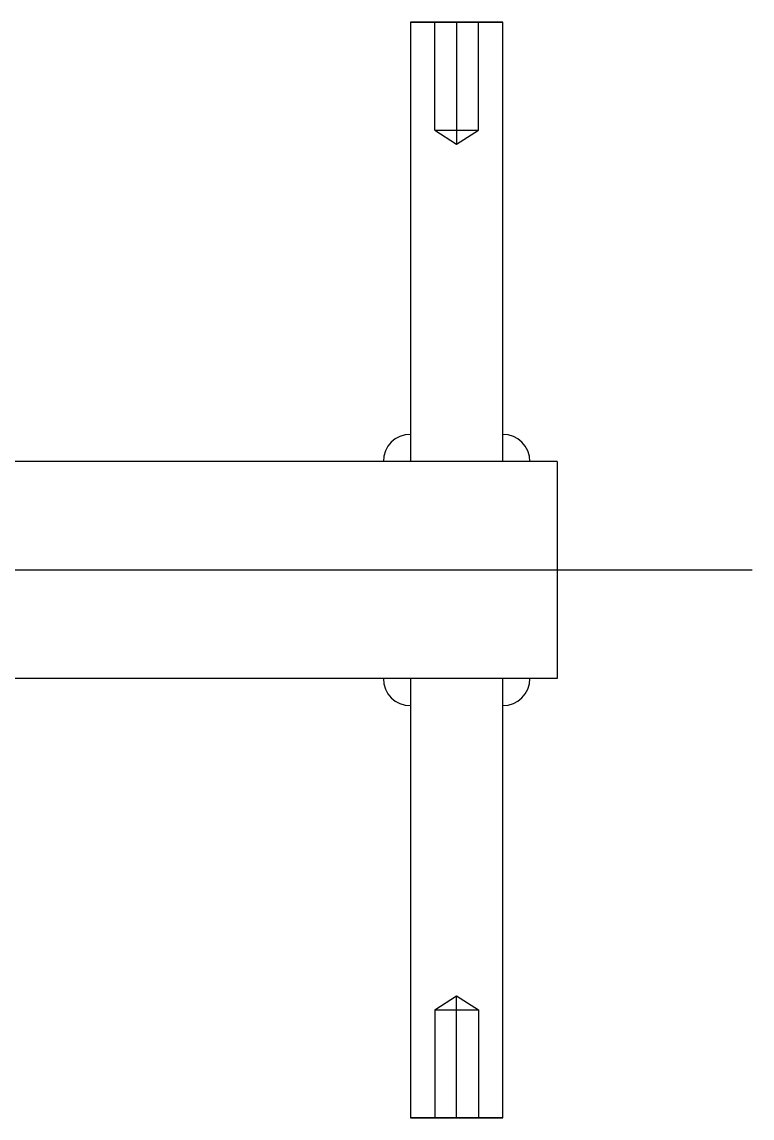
# Model space of a CAD drawing. Header units: millimetres. Extents: x 150937 to 394412, y 327166 to 584759.
# Drawn here: x 224702.8 to 224837.3, y 442192.2 to 442394.2 of the extents above; entities that cross this region are included whole.
import ezdxf

# ---------------------------------------------------------------- set-up
doc = ezdxf.new("R2010")
doc.units = ezdxf.units.MM

# ---------------------------------------------------------------- blocks, each defined once
blk = doc.blocks.new('bearshaft_c2')
for p, q in [((185.5, 81.1), (185.5, 101.02)), ((181, 101), (181, 20)), ((198, 101), (181, 101)), ((181, 101), (198, 101)), ((189.5, 101), (189.5, 78.5)), ((193.5, 81.1), (193.5, 101)), ((198, 20), (198, 101)), ((185.5, 81.1), (193.5, 81.1)), ((185.5, 81.1), (189.5, 78.5)), ((189.5, 78.5), (193.5, 81.1)), ((208, 20), (42.4, 20)), ((208, 20), (208, -20)), ((243.91, 0), (-25.06, 0)), ((198, -20), (42.4, -20)), ((181, -20), (181, -101)), ((198, -101), (198, -20)), ((208, -20), (198, -20)), ((185.5, -81.1), (189.5, -78.5)), ((189.5, -78.5), (193.5, -81.1)), ((189.5, -101), (189.5, -78.5)), ((185.5, -81.1), (185.5, -101.02)), ((185.5, -81.1), (193.5, -81.1)), ((193.5, -81.1), (193.5, -101.02)), ((198, -101), (181, -101)), ((181, -101), (198, -101))]:
    blk.add_line(p, q)
for centre, start, end in [((181, 20), 90, 180), ((198, 20), 0, 90), ((181, -20), 180, 270), ((198, -20), 270, 0)]:
    blk.add_arc(centre, 5, start, end)

msp = doc.modelspace()

# ---------------------------------------------------------------- block references
msp.add_blockref('bearshaft_c2', (224593.391, 442293.193))

doc.saveas('drawing.dxf')
